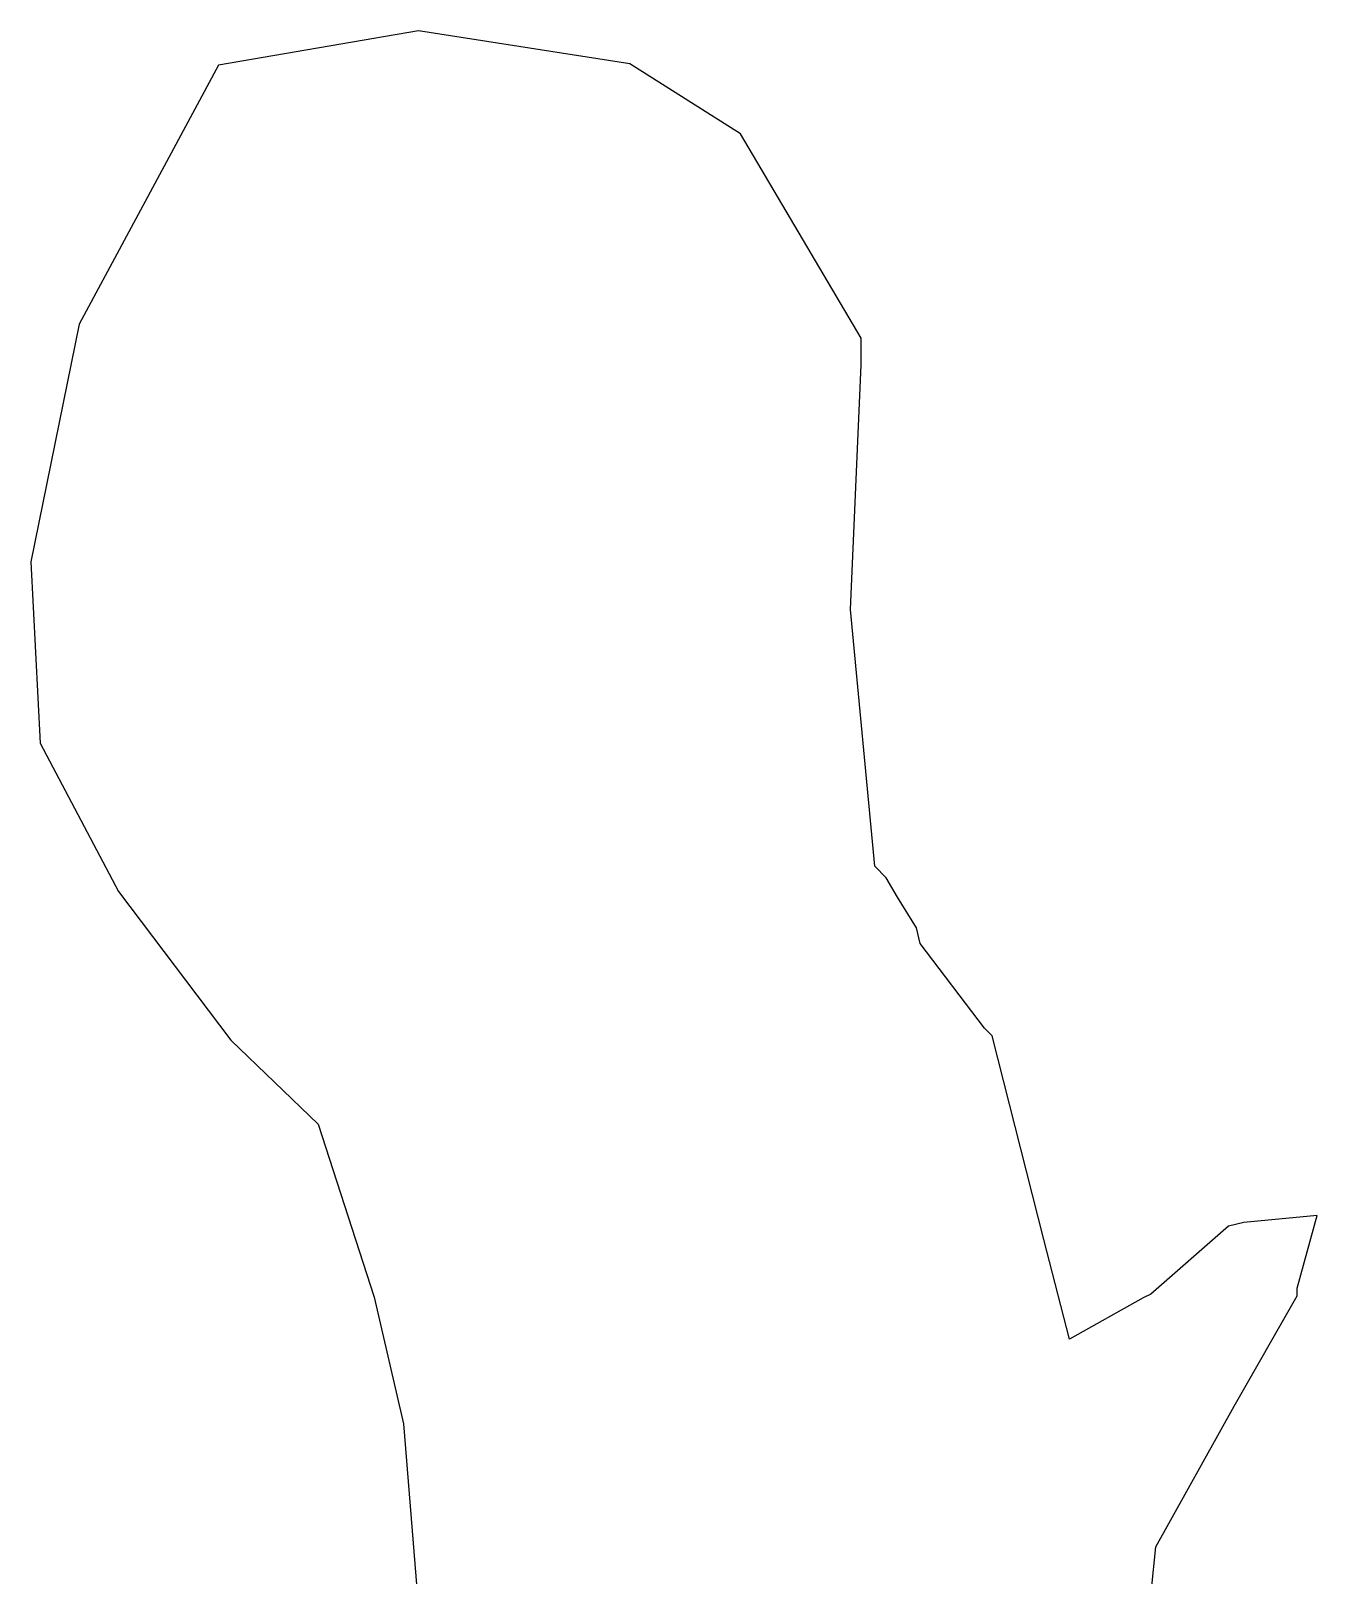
# Model space of a CAD drawing. Header units: millimetres. Extents: x 642261 to 742091, y 6812581 to 6930561.
# Drawn here: x 741501 to 742091, y 6907214 to 6907923 of the extents above; entities that cross this region are included whole.
import ezdxf

# ---------------------------------------------------------------- set-up
doc = ezdxf.new("R2010")
doc.units = ezdxf.units.MM
doc.layers.add('LimiteAreaMunicipio', color=10, linetype='Continuous')

# ---------------------------------------------------------------- blocks, each defined once
blk = doc.blocks.new('compartilhadora_AUTOCAD_OD_1_FMEBLOCK1')
at = {"layer": 'LimiteAreaMunicipio', "color": 7, "linetype": 'Continuous'}
blk.add_lwpolyline([(17474.75915, 230.64235), (17486.62865, 348.16805), (17522.63845, 412.74875), (17551.43465, 463.36115), (17551.47275, 466.87295), (17560.66145, 500.13915), (17527.08465, 496.99455), (17520.00485, 495.31605), (17484.35765, 464.09615), (17480.80805, 462.37895), (17447.05985, 443.43185), (17435.19975, 489.22065), (17411.49825, 582.55405), (17408.00595, 586.10435), (17378.41825, 625.06205), (17376.72945, 632.10515), (17368.05625, 646.24885), (17362.85605, 655.08605), (17357.61815, 660.41115), (17346.53955, 778.18995), (17351.28945, 890.52935), (17351.40375, 901.06565), (17351.42265, 902.82165), (17295.94845, 996.50495), (17245.10275, 1028.67145), (17148.17195, 1043.78405), (17056.38345, 1028.10355), (16992.33765, 909.17065), (16970.24085, 800.17075), (16974.56315, 716.89715), (17010.42965, 648.88085), (17061.98545, 580.68715), (17102.12635, 542.03955), (17127.74515, 462.73495), (17141.23675, 404.63615), (17147.47515, 329.05435)], dxfattribs=at)

msp = doc.modelspace()

# ---------------------------------------------------------------- block references
at = {"layer": 'LimiteAreaMunicipio', "color": 7, "linetype": 'Continuous'}
msp.add_blockref('compartilhadora_AUTOCAD_OD_1_FMEBLOCK1', (724530.78, 6906878.7573), dxfattribs=at)

doc.saveas('drawing.dxf')
